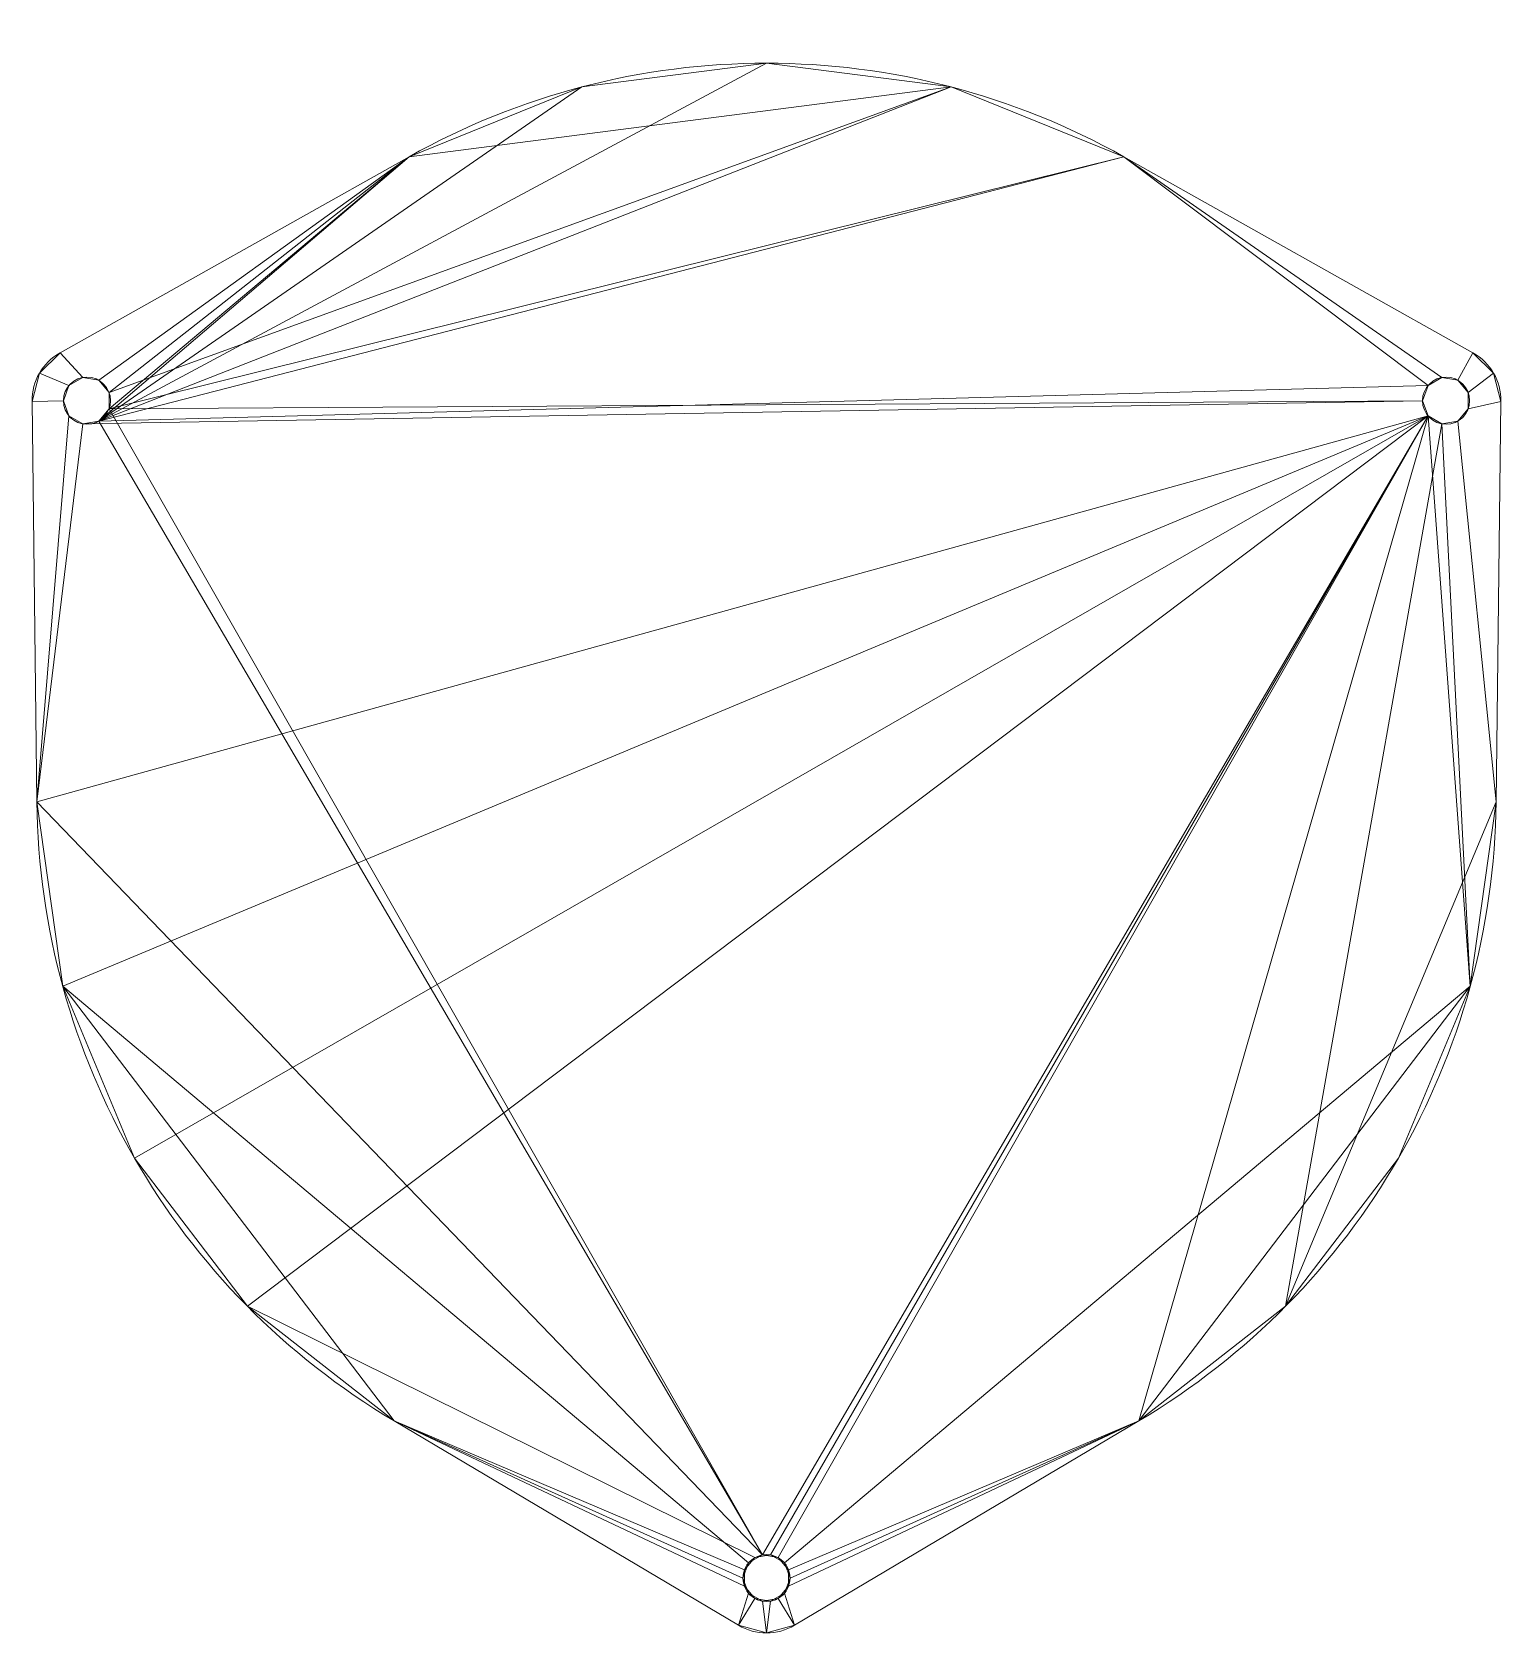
# Model space of a CAD drawing. Header units: millimetres. Extents: x -199 to -12, y -56 to 148.
import ezdxf

# ---------------------------------------------------------------- set-up
doc = ezdxf.new("R2010")
doc.units = ezdxf.units.MM
doc.layers.add('1', color=7, linetype='CONTINUOUS', true_color=0xffffff)

msp = doc.modelspace()

# ---------------------------------------------------------------- linework, layer by layer
at = {"layer": '1', "color": 43, "linetype": 'CONTINUOUS', "lineweight": 5}
for p, q in [((-151.051621, 131.716695, 1), (-195.545566, 106.730922, 1)), ((-151.051621, 131.716695), (-195.545566, 106.730922)), ((-151.051621, 131.716695, 1), (-151.051621, 131.716695)), ((-15.485598, 106.730922), (-59.979543, 131.716695)), ((-59.979543, 131.716695, 1), (-59.979543, 131.716695)), ((-15.485598, 106.730922, 1), (-59.979543, 131.716695, 1)), ((-195.545566, 106.730922, 1), (-195.545566, 106.730922)), ((-15.485598, 106.730922, 1), (-15.485598, 106.730922)), ((-199.117624, 100.543936, 1), (-199.117624, 100.543936)), ((-199.117624, 100.543936, 1), (-198.508966, 49.518162, 1)), ((-199.117624, 100.543936), (-198.508966, 49.518162)), ((-12.522198, 49.518162), (-11.91354, 100.543936)), ((-12.522198, 49.518162, 1), (-11.91354, 100.543936, 1)), ((-11.91354, 100.543936, 1), (-11.91354, 100.543936)), ((-198.508966, 49.518162, 1), (-198.508966, 49.518162)), ((-12.522198, 49.518162, 1), (-12.522198, 49.518162)), ((-152.972927, -29.352571, 1), (-152.972927, -29.352571)), ((-152.972927, -29.352571, 1), (-109.08764, -55.392571, 1)), ((-152.972927, -29.352571), (-109.08764, -55.392571)), ((-101.943524, -55.392571, 1), (-58.058237, -29.352571, 1)), ((-101.943524, -55.392571), (-58.058237, -29.352571)), ((-58.058237, -29.352571, 1), (-58.058237, -29.352571)), ((-109.08764, -55.392571, 1), (-109.08764, -55.392571)), ((-101.943524, -55.392571, 1), (-101.943524, -55.392571))]:
    msp.add_line(p, q, dxfattribs=at)
at = {"layer": '1', "color": 43, "linetype": 'CONTINUOUS', "lineweight": 5, "extrusion": (0, 0, -1)}
for centre in [(192.118122, 100.627429, -1), (192.118122, 100.627429), (18.913042, 100.627429, -1), (18.913042, 100.627429), (105.515582, -49.372571, -1)]:
    msp.add_circle(centre, 3, dxfattribs=at)
at = {"layer": '1', "color": 43, "linetype": 'CONTINUOUS', "lineweight": 5}
msp.add_circle((-105.515582, -49.372571), 3, dxfattribs=at)
at = {"layer": '1', "color": 43, "linetype": 'CONTINUOUS', "lineweight": 5, "extrusion": (0, 0, -1)}
for centre, start, end in [((105.515582, 50.627429), 60.683417, 119.316583), ((105.515582, 50.627429, -1), 60.683417, 119.316583), ((105.515582, 50.627429), 300.683417, 359.316583), ((105.515582, 50.627429, -1), 300.683417, 359.316583), ((105.515582, 50.627429), 180.683417, 239.316583), ((105.515582, 50.627429, -1), 180.683417, 239.316583)]:
    msp.add_arc(centre, 93, start, end, dxfattribs=at)
at = {"layer": '1', "color": 43, "linetype": 'CONTINUOUS', "lineweight": 5}
for centre, start, end in [((-192.118122, 100.627429, 1), 119.316583, 180.683417), ((-192.118122, 100.627429), 119.316583, 180.683417), ((-18.913042, 100.627429), 359.316583, 60.683417), ((-18.913042, 100.627429, 1), 359.316583, 60.683417), ((-105.515582, -49.372571), 239.316583, 300.683417), ((-105.515582, -49.372571, 1), 239.316583, 300.683417)]:
    msp.add_arc(centre, 7, start, end, dxfattribs=at)
for points in [[(-190.618128, 98.029353), (-105.515584, 143.627435), (-81.981584, 140.600488)], [(-190.618128, 98.029353), (-129.049584, 140.600488), (-105.515584, 143.627435)], [(-81.981584, 140.600488, 1), (-105.515584, 143.627435, 1), (-129.049584, 140.600488, 1), (-151.051626, 131.716698, 1)], [(-129.049584, 140.600488), (-129.049584, 140.600488, 1), (-105.515584, 143.627435, 1), (-105.515584, 143.627435)], [(-105.515584, 143.627435), (-105.515584, 143.627435, 1), (-81.981584, 140.600488, 1), (-81.981584, 140.600488)], [(-151.051626, 131.716698, 1), (-190.618128, 103.225507, 1), (-189.299047, 101.653486, 1), (-81.981584, 140.600488, 1)], [(-190.618128, 98.029353), (-81.981584, 140.600488), (-59.979543, 131.716698)], [(-190.618128, 98.029353), (-151.051626, 131.716698), (-129.049584, 140.600488)], [(-59.979543, 131.716698, 1), (-81.981584, 140.600488, 1), (-189.299047, 101.653486, 1), (-189.299047, 99.601366, 1)], [(-151.051626, 131.716698), (-151.051626, 131.716698, 1), (-129.049584, 140.600488, 1), (-129.049584, 140.600488)], [(-81.981584, 140.600488), (-81.981584, 140.600488, 1), (-59.979543, 131.716698, 1), (-59.979543, 131.716698)], [(-192.639068, 103.581853, 1), (-190.618128, 103.225507, 1), (-151.051626, 131.716698, 1), (-195.545569, 106.730923, 1)], [(-195.545569, 106.730923), (-151.051626, 131.716698), (-190.618128, 103.225507), (-192.639068, 103.581853)], [(-195.545569, 106.730923), (-195.545569, 106.730923, 1), (-151.051626, 131.716698, 1), (-151.051626, 131.716698)], [(-190.618128, 98.029353), (-59.979543, 131.716698), (-21.211175, 102.555789)], [(-151.051626, 131.716698), (-190.618128, 98.029353), (-189.299047, 99.601366)], [(-189.299047, 101.653486), (-190.618128, 103.225507), (-151.051626, 131.716698)], [(-189.299047, 99.601366, 1), (-21.913042, 100.62743, 1), (-21.211175, 102.555789, 1), (-59.979543, 131.716698, 1)], [(-151.051626, 131.716698), (-189.299047, 99.601366), (-189.299047, 101.653486)], [(-15.485598, 106.730923, 1), (-59.979543, 131.716698, 1), (-19.433986, 103.581853, 1), (-17.413042, 103.225507, 1)], [(-21.211175, 102.555789, 1), (-19.433986, 103.581853, 1), (-59.979543, 131.716698, 1)], [(-59.979543, 131.716698), (-19.433986, 103.581853), (-21.211175, 102.555789)], [(-17.413042, 103.225507), (-19.433986, 103.581853), (-59.979543, 131.716698), (-15.485598, 106.730923)], [(-59.979543, 131.716698), (-59.979543, 131.716698, 1), (-15.485598, 106.730923, 1), (-15.485598, 106.730923)], [(-195.545569, 106.730923, 1), (-198.180303, 104.127429, 1), (-194.416255, 102.555789, 1), (-192.639068, 103.581853, 1)], [(-192.639068, 103.581853), (-194.416255, 102.555789), (-198.180303, 104.127429), (-195.545569, 106.730923)], [(-198.180303, 104.127429), (-198.180303, 104.127429, 1), (-195.545569, 106.730923, 1), (-195.545569, 106.730923)], [(-17.413042, 103.225507, 1), (-16.093964, 101.653486, 1), (-12.850864, 104.127429, 1), (-15.485598, 106.730923, 1)], [(-15.485598, 106.730923), (-12.850864, 104.127429), (-16.093964, 101.653486), (-17.413042, 103.225507)], [(-15.485598, 106.730923), (-15.485598, 106.730923, 1), (-12.850864, 104.127429, 1), (-12.850864, 104.127429)], [(-195.118129, 100.62743, 1), (-194.416255, 102.555789, 1), (-198.180303, 104.127429, 1), (-199.117631, 100.543939, 1)], [(-194.416255, 102.555789), (-195.118129, 100.62743), (-199.117631, 100.543939), (-198.180303, 104.127429)], [(-199.117631, 100.543939), (-199.117631, 100.543939, 1), (-198.180303, 104.127429, 1), (-198.180303, 104.127429)], [(-11.91354, 100.543939, 1), (-12.850864, 104.127429, 1), (-16.093964, 101.653486, 1), (-16.093964, 99.601366, 1)], [(-16.093964, 99.601366), (-16.093964, 101.653486), (-12.850864, 104.127429), (-11.91354, 100.543939)], [(-12.850864, 104.127429), (-12.850864, 104.127429, 1), (-11.91354, 100.543939, 1), (-11.91354, 100.543939)], [(-194.416255, 102.555789), (-194.416255, 102.555789, 1), (-195.118129, 100.62743, 1), (-195.118129, 100.62743)], [(-192.639068, 103.581853), (-192.639068, 103.581853, 1), (-194.416255, 102.555789, 1), (-194.416255, 102.555789)], [(-190.618128, 103.225507), (-190.618128, 103.225507, 1), (-192.639068, 103.581853, 1), (-192.639068, 103.581853)], [(-21.211175, 102.555789), (-21.913042, 100.62743), (-192.639068, 97.673006), (-190.618128, 98.029353)], [(-189.299047, 101.653486), (-189.299047, 101.653486, 1), (-190.618128, 103.225507, 1), (-190.618128, 103.225507)], [(-21.211175, 102.555789), (-21.211175, 102.555789, 1), (-21.913042, 100.62743, 1), (-21.913042, 100.62743)], [(-19.433986, 103.581853), (-19.433986, 103.581853, 1), (-21.211175, 102.555789, 1), (-21.211175, 102.555789)], [(-17.413042, 103.225507), (-17.413042, 103.225507, 1), (-19.433986, 103.581853, 1), (-19.433986, 103.581853)], [(-16.093964, 101.653486), (-16.093964, 101.653486, 1), (-17.413042, 103.225507, 1), (-17.413042, 103.225507)], [(-199.117631, 100.543939, 1), (-198.508963, 49.518164, 1), (-194.416255, 98.699063, 1), (-195.118129, 100.62743, 1)], [(-198.508963, 49.518164), (-199.117631, 100.543939), (-195.118129, 100.62743), (-194.416255, 98.699063)], [(-198.508963, 49.518164), (-198.508963, 49.518164, 1), (-199.117631, 100.543939, 1), (-199.117631, 100.543939)], [(-198.508963, 49.518164), (-192.639068, 97.673006), (-21.913042, 100.62743), (-21.211175, 98.699063)], [(-195.118129, 100.62743), (-195.118129, 100.62743, 1), (-194.416255, 98.699063, 1), (-194.416255, 98.699063)], [(-189.299047, 99.601366), (-189.299047, 99.601366, 1), (-189.299047, 101.653486, 1), (-189.299047, 101.653486)], [(-106.036529, -46.418149, 1), (-21.211175, 98.699063, 1), (-21.913042, 100.62743, 1), (-189.299047, 99.601366, 1)], [(-21.913042, 100.62743), (-21.913042, 100.62743, 1), (-21.211175, 98.699063, 1), (-21.211175, 98.699063)], [(-16.093964, 99.601366, 1), (-17.413042, 98.029353, 1), (-12.522197, 49.518164, 1), (-11.91354, 100.543939, 1)], [(-11.91354, 100.543939), (-12.522197, 49.518164), (-17.413042, 98.029353), (-16.093964, 99.601366)], [(-16.093964, 99.601366), (-16.093964, 99.601366, 1), (-16.093964, 101.653486, 1), (-16.093964, 101.653486)], [(-11.91354, 100.543939), (-11.91354, 100.543939, 1), (-12.522197, 49.518164, 1), (-12.522197, 49.518164)], [(-192.639068, 97.673006, 1), (-194.416255, 98.699063, 1), (-198.508963, 49.518164, 1)], [(-21.211175, 98.699063), (-195.201531, 26.021942), (-198.508963, 49.518164)], [(-198.508963, 49.518164), (-194.416255, 98.699063), (-192.639068, 97.673006)], [(-106.036529, -46.418149, 1), (-190.618128, 98.029353, 1), (-192.639068, 97.673006, 1), (-198.508963, 49.518164, 1)], [(-21.211175, 98.699063), (-186.055943, 4.127429), (-195.201531, 26.021942)], [(-194.416255, 98.699063), (-194.416255, 98.699063, 1), (-192.639068, 97.673006, 1), (-192.639068, 97.673006)], [(-192.639068, 97.673006), (-192.639068, 97.673006, 1), (-190.618128, 98.029353, 1), (-190.618128, 98.029353)], [(-189.299047, 99.601366, 1), (-190.618128, 98.029353, 1), (-106.036529, -46.418149, 1)], [(-190.618128, 98.029353), (-190.618128, 98.029353, 1), (-189.299047, 99.601366, 1), (-189.299047, 99.601366)], [(-21.211175, 98.699063), (-171.667531, -14.74014), (-186.055943, 4.127429)], [(-104.99464, -46.418149), (-107.01558, -46.774495), (-171.667531, -14.74014), (-21.211175, 98.699063)], [(-21.211175, 98.699063, 1), (-106.036529, -46.418149, 1), (-104.015581, -46.774495, 1)], [(-15.82963, 26.021942), (-103.217445, -47.444209), (-104.99464, -46.418149), (-21.211175, 98.699063)], [(-21.211175, 98.699063, 1), (-104.015581, -46.774495, 1), (-102.696501, -48.346512, 1), (-58.058236, -29.352572, 1)], [(-58.058236, -29.352572, 1), (-39.36363, -14.74014, 1), (-19.433986, 97.673006, 1), (-21.211175, 98.699063, 1)], [(-12.522197, 49.518164, 1), (-17.413042, 98.029353, 1), (-19.433986, 97.673006, 1), (-39.36363, -14.74014, 1)], [(-21.211175, 98.699063), (-19.433986, 97.673006), (-15.82963, 26.021942)], [(-21.211175, 98.699063), (-21.211175, 98.699063, 1), (-19.433986, 97.673006, 1), (-19.433986, 97.673006)], [(-19.433986, 97.673006), (-17.413042, 98.029353), (-12.522197, 49.518164), (-15.82963, 26.021942)], [(-19.433986, 97.673006), (-19.433986, 97.673006, 1), (-17.413042, 98.029353, 1), (-17.413042, 98.029353)], [(-17.413042, 98.029353), (-17.413042, 98.029353, 1), (-16.093964, 99.601366, 1), (-16.093964, 99.601366)], [(-198.508963, 49.518164, 1), (-195.201531, 26.021942, 1), (-107.813716, -47.444209, 1), (-106.036529, -46.418149, 1)], [(-195.201531, 26.021942), (-195.201531, 26.021942, 1), (-198.508963, 49.518164, 1), (-198.508963, 49.518164)], [(-39.36363, -14.74014, 1), (-24.97522, 4.127429, 1), (-15.82963, 26.021942, 1), (-12.522197, 49.518164, 1)], [(-12.522197, 49.518164), (-12.522197, 49.518164, 1), (-15.82963, 26.021942, 1), (-15.82963, 26.021942)], [(-195.201531, 26.021942, 1), (-186.055943, 4.127429, 1), (-171.667531, -14.74014, 1), (-152.972922, -29.352572, 1)], [(-152.972922, -29.352572, 1), (-108.515583, -49.372572, 1), (-107.813716, -47.444209, 1), (-195.201531, 26.021942, 1)], [(-186.055943, 4.127429), (-186.055943, 4.127429, 1), (-195.201531, 26.021942, 1), (-195.201531, 26.021942)], [(-58.058236, -29.352572), (-102.515578, -49.372572), (-103.217445, -47.444209), (-15.82963, 26.021942)], [(-15.82963, 26.021942), (-24.97522, 4.127429), (-39.36363, -14.74014), (-58.058236, -29.352572)], [(-15.82963, 26.021942), (-15.82963, 26.021942, 1), (-24.97522, 4.127429, 1), (-24.97522, 4.127429)], [(-171.667531, -14.74014), (-171.667531, -14.74014, 1), (-186.055943, 4.127429, 1), (-186.055943, 4.127429)], [(-24.97522, 4.127429), (-24.97522, 4.127429, 1), (-39.36363, -14.74014, 1), (-39.36363, -14.74014)], [(-152.972922, -29.352572), (-152.972922, -29.352572, 1), (-171.667531, -14.74014, 1), (-171.667531, -14.74014)], [(-107.01558, -46.774495), (-108.334661, -48.346512), (-152.972922, -29.352572), (-171.667531, -14.74014)], [(-39.36363, -14.74014), (-39.36363, -14.74014, 1), (-58.058236, -29.352572, 1), (-58.058236, -29.352572)], [(-107.813716, -51.300935, 1), (-108.515583, -49.372572, 1), (-152.972922, -29.352572, 1), (-109.087639, -55.392571, 1)], [(-109.087639, -55.392571), (-152.972922, -29.352572), (-108.334661, -50.398633), (-107.01558, -51.970646)], [(-152.972922, -29.352572), (-108.334661, -48.346512), (-108.334661, -50.398633)], [(-109.087639, -55.392571), (-109.087639, -55.392571, 1), (-152.972922, -29.352572, 1), (-152.972922, -29.352572)], [(-101.943523, -55.392571, 1), (-58.058236, -29.352572, 1), (-102.696501, -50.398633, 1), (-104.015581, -51.970646, 1)], [(-103.217445, -51.300935), (-102.515578, -49.372572), (-58.058236, -29.352572), (-101.943523, -55.392571)], [(-58.058236, -29.352572, 1), (-102.696501, -48.346512, 1), (-102.696501, -50.398633, 1)], [(-58.058236, -29.352572), (-58.058236, -29.352572, 1), (-101.943523, -55.392571, 1), (-101.943523, -55.392571)], [(-108.334661, -48.346512, 1), (-108.334661, -48.346512), (-107.01558, -46.774495), (-107.01558, -46.774495, 1)], [(-107.01558, -46.774495, 1), (-107.01558, -46.774495), (-104.99464, -46.418149), (-104.99464, -46.418149, 1)], [(-104.99464, -46.418149, 1), (-104.99464, -46.418149), (-103.217445, -47.444209), (-103.217445, -47.444209, 1)], [(-108.334661, -50.398633, 1), (-108.334661, -50.398633), (-108.334661, -48.346512), (-108.334661, -48.346512, 1)], [(-103.217445, -47.444209, 1), (-103.217445, -47.444209), (-102.515578, -49.372572), (-102.515578, -49.372572, 1)], [(-107.01558, -51.970646, 1), (-107.01558, -51.970646), (-108.334661, -50.398633), (-108.334661, -50.398633, 1)], [(-102.515578, -49.372572, 1), (-102.515578, -49.372572), (-103.217445, -51.300935), (-103.217445, -51.300935, 1)], [(-109.087639, -55.392571, 1), (-105.515584, -56.372572, 1), (-106.036529, -52.326996, 1), (-107.813716, -51.300935, 1)], [(-107.01558, -51.970646), (-104.99464, -52.326996), (-105.515584, -56.372572), (-109.087639, -55.392571)], [(-104.99464, -52.326996, 1), (-104.99464, -52.326996), (-107.01558, -51.970646), (-107.01558, -51.970646, 1)], [(-104.015581, -51.970646, 1), (-106.036529, -52.326996, 1), (-105.515584, -56.372572, 1), (-101.943523, -55.392571, 1)], [(-101.943523, -55.392571), (-105.515584, -56.372572), (-104.99464, -52.326996), (-103.217445, -51.300935)], [(-103.217445, -51.300935, 1), (-103.217445, -51.300935), (-104.99464, -52.326996), (-104.99464, -52.326996, 1)], [(-105.515584, -56.372572), (-105.515584, -56.372572, 1), (-109.087639, -55.392571, 1), (-109.087639, -55.392571)], [(-101.943523, -55.392571), (-101.943523, -55.392571, 1), (-105.515584, -56.372572, 1), (-105.515584, -56.372572)]]:
    msp.add_3dface(points, dxfattribs=at)

doc.saveas('drawing.dxf')
